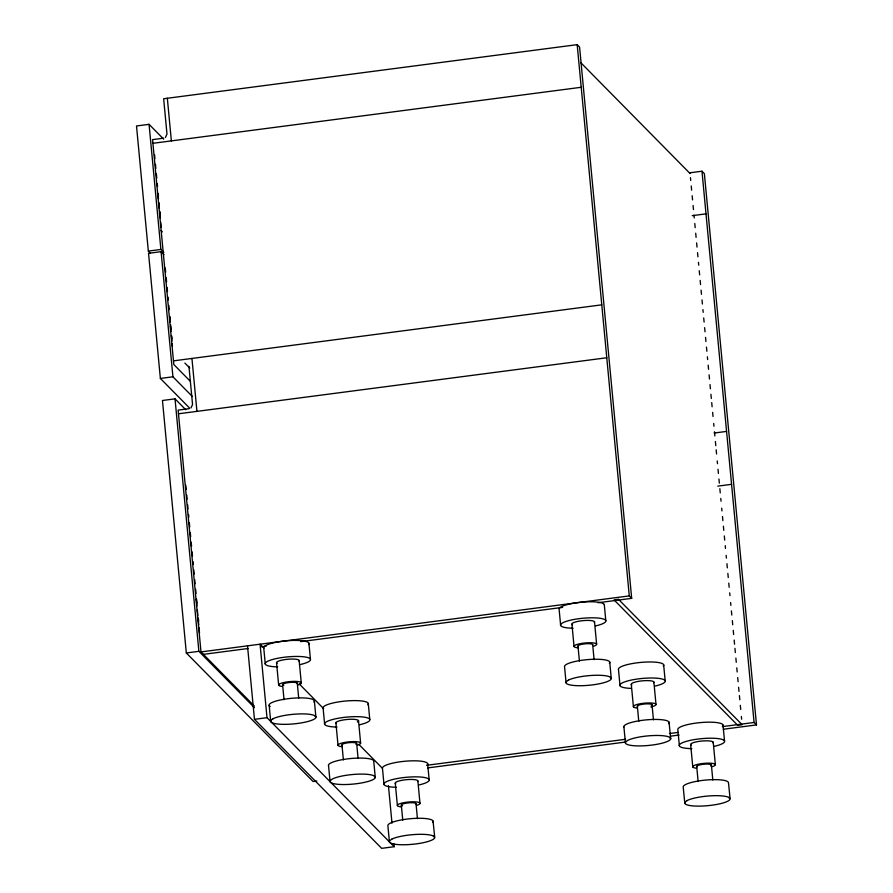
<?xml version="1.0" encoding="UTF-8"?>
<svg xmlns="http://www.w3.org/2000/svg" width="893" height="893" viewBox="0 0 893 893"><rect width="100%" height="100%" fill="white"/><g stroke="black" fill="none" stroke-linecap="round" stroke-linejoin="round"><path stroke-width="1.34" d="M165.439 137.444L166.98 134.017L163.653 98.743L577.179 44.65L579.579 47.083L631.686 598.343L598.109 602.73M191.002 407.922L192.553 404.507L188.936 366.286M330.477 780.348L332.408 778.986A22.716 4.766 -5.4 0 1 354.264 774.376A22.716 4.766 -5.4 0 1 374.089 775.883L375.227 777.01L373.709 760.97M625.859 741.715L627.79 740.353A22.716 4.766 -5.4 0 1 649.646 735.743A22.716 4.766 -5.4 0 1 669.46 737.238L670.61 738.366L669.091 722.337M273.046 718.776L271.115 720.138A22.783 4.778 -5.4 0 0 291.665 724.067A22.783 4.778 -5.4 0 0 315.988 716.789M568.428 680.142L566.497 681.504A22.783 4.778 -5.4 0 0 587.047 685.433A22.783 4.778 -5.4 0 0 611.359 678.155M391.77 839.197L389.839 840.547A22.783 4.778 -5.4 0 0 410.389 844.477A22.783 4.778 -5.4 0 0 434.701 837.199L433.072 821.18M687.152 800.552L685.221 801.914A22.783 4.778 -5.4 0 0 705.771 805.843A22.783 4.778 -5.4 0 0 730.083 798.565L728.454 782.536A22.783 4.778 -5.4 0 0 704.566 780.181A22.783 4.778 -5.4 0 0 683.212 787.18L684.797 803.209M163.698 139.163L149.064 124.328L136.506 125.969L148.338 251.1L150.292 253.087M163.642 138.181L152.558 139.632L173.822 364.534L190.455 381.411M152.904 143.304L581.209 87.28M689.563 172.851L701.976 171.222L704.376 173.666L756.494 724.915L723.33 729.246M148.338 251.1L160.896 249.46L163.821 252.429M164.022 254.639L161.097 251.67L148.551 253.311L160.372 378.442L189.629 408.112M692.209 215.659L706.006 213.851M173.476 360.861L601.77 304.837M160.372 378.442L172.929 376.801L192.43 396.581M185.744 409.731L175.017 398.847L162.459 400.499L186.324 652.973L313.108 781.554L316.87 781.051M189.204 408.659L178.131 410.11L200.992 651.923L254.304 706.006M178.477 413.783L606.771 357.758M714.154 433.038L726.578 431.419M717.771 486.138L731.579 484.33M186.324 652.973L198.882 651.321L254.472 707.702M200.992 651.923L629.286 595.899L631.686 598.343M203.392 654.357L248.165 648.508M260.611 646.878L266.147 646.152M300.729 641.632L562.612 607.374M254.46 719.334L267.007 717.693L394.215 846.709L381.657 848.35L254.46 719.334L247.506 645.84M426.642 765.301L625.591 739.281M669.471 733.544L678.1 732.416M722.314 726.634L754.083 722.47L756.494 724.915M427.669 767.924L625.234 742.083M670.833 736.122L679.115 735.028M610.432 677.34L611.247 678.167L609.729 662.126M669.795 737.551L670.61 738.366M729.157 797.762L729.961 798.576L728.844 797.438M315.062 715.985L315.865 716.8L314.347 700.771M374.424 776.184L375.227 777.01M433.775 836.395L434.59 837.21L433.473 836.082M580.997 62.901L690.055 173.51M611.247 678.167L610.131 677.028A22.716 4.766 -5.4 0 0 590.284 675.532A22.716 4.766 -5.4 0 0 568.361 680.142M161.086 230.55L162.403 231.89M184.896 363.094L189.796 368.05M263.982 648.162L260.064 644.199L267.007 717.693M299.2 683.893L323.668 708.707M358.886 744.427L382.371 768.248M315.865 716.8L314.749 715.673A22.716 4.766 -5.4 0 0 294.902 714.166A22.716 4.766 -5.4 0 0 272.979 718.776M701.976 171.222L754.083 722.47M690.456 177.674L690.713 180.453M691.238 186.012L691.64 190.176M692.164 195.723L692.555 199.898M693.08 205.446L693.47 209.609M693.995 215.168L694.263 217.948M694.787 223.496L695.178 227.659M695.703 233.218L696.093 237.382M696.618 242.941L697.02 247.104M697.545 252.663L697.935 256.827M698.46 262.375L698.728 265.154M699.252 270.713L699.643 274.877M700.168 280.424L700.558 284.599M701.083 290.147L701.474 294.31M702.01 299.869L702.4 304.033M702.925 309.592L703.182 312.36M703.706 317.919L704.108 322.083M704.633 327.642L705.024 331.805M705.548 337.364L705.939 341.528M706.463 347.076L706.865 351.25M707.39 356.798L707.647 359.578M708.171 365.125L708.562 369.3M709.087 374.848L709.489 379.012M710.013 384.57L710.404 388.734M710.928 394.293L711.319 398.457M711.721 402.62L712.112 406.784M712.636 412.343L713.027 416.506M713.686 423.449L713.953 426.229M714.478 431.777L714.869 435.951M715.393 441.499L715.784 445.663M716.175 449.826L716.577 454.001M717.235 460.944L717.492 463.713M718.017 469.271L718.407 473.435M718.932 478.994L719.334 483.158M719.858 488.705L720.249 492.88M720.774 498.428L721.042 501.207M721.689 508.15L721.957 510.93M722.482 516.478L722.872 520.652M723.397 526.2L723.788 530.364M724.312 535.923L724.714 540.086M725.239 545.645L725.496 548.414M726.154 555.357L726.422 558.136M726.947 563.695L727.337 567.859M727.862 573.406L728.253 577.581M728.777 583.129L729.179 587.293M729.704 592.852L729.961 595.631M730.619 602.574L730.876 605.354M731.4 610.901L731.802 615.065M732.327 620.624L732.718 624.787M733.242 630.346L733.633 634.51M734.158 640.058L734.559 644.233M734.95 648.396L735.341 652.56M735.865 658.108L736.267 662.282M736.792 667.83L737.183 671.994M737.707 677.553L738.098 681.716M738.623 687.275L739.013 691.439M739.415 695.602L739.806 699.766M740.33 705.325L740.721 709.489M741.38 716.432L741.648 719.211M723.017 725.071L724.536 741.112M713.239 742.262L715.349 764.598M711.397 765L712.815 780.013M696.719 766.507L698.136 781.52M690.657 744.583L692.767 766.908M679.361 745.744L677.843 729.704A22.783 4.778 -5.4 0 1 699.13 722.716A22.783 4.778 -5.4 0 1 723.084 725.071M663.655 664.872L665.173 680.901M653.877 682.062L655.987 704.387M652.035 704.8L653.453 719.803M577.179 44.65L629.286 595.899M637.356 706.296L638.774 721.31M631.295 684.373L633.405 706.709M618.481 669.504L619.999 685.534M623.917 726.969L625.435 742.998M604.293 604.661L605.811 620.702M594.515 621.852L596.624 644.188M592.673 644.59L594.091 659.603M577.994 646.097L579.412 661.11M571.933 624.174L574.043 646.499M560.637 625.334L559.118 609.294A22.783 4.778 -5.4 0 1 580.405 602.306A22.783 4.778 -5.4 0 1 604.36 604.661M566.073 682.799L564.555 666.758A22.783 4.778 -5.4 0 1 588.822 659.514A22.783 4.778 -5.4 0 1 609.35 663.421M427.635 763.716L429.153 779.745M417.857 780.906L419.978 803.231M416.015 803.633L417.444 818.647M401.337 805.14L402.754 820.154M395.275 783.217L397.385 805.553M388.444 785.684L391.982 823.134M393.947 843.93L394.215 846.709M383.979 784.378L382.472 768.337A22.783 4.778 -5.4 0 1 406.728 761.093A22.783 4.778 -5.4 0 1 427.267 765M389.415 841.842L387.897 825.813A22.783 4.778 -5.4 0 1 412.164 818.557A22.783 4.778 -5.4 0 1 432.692 822.464M368.273 703.505L369.791 719.535M358.506 720.696L360.616 743.032M356.664 743.434L358.082 758.436M341.974 744.941L343.392 759.943M335.913 723.017L338.023 745.342M323.11 708.138L324.628 724.167M328.535 765.602L330.053 781.632M308.922 643.306L310.429 659.335M299.144 660.496L301.254 682.821M297.302 683.223L298.72 698.237M282.612 684.73L284.041 699.744M276.551 662.807L278.661 685.132M265.266 663.968L263.748 647.927A22.783 4.778 -5.4 0 1 288.015 640.683A22.783 4.778 -5.4 0 1 308.543 644.59M269.173 705.392L270.691 721.432M167.337 98.252L171.367 140.893M191.939 358.45L196.94 411.372M154.545 154.578L154.936 158.742M155.46 164.29L155.851 168.453M156.375 174.001L156.777 178.153M157.302 183.701L157.559 186.481M158.217 193.413L158.474 196.181M159.133 203.124L159.389 205.892M159.914 211.44L160.316 215.604M165.272 268.023L165.663 272.186M166.187 277.734L166.578 281.887M167.103 287.434L167.493 291.598M168.018 297.146L168.286 299.914M168.81 305.462L169.201 309.625M169.86 316.557L170.117 319.337M170.641 324.885L171.032 329.037M171.69 335.969L171.947 338.748M185.811 485.334L186.202 489.498M186.726 495.035L187.117 499.198M187.642 504.746L188.032 508.91M188.557 514.457L188.825 517.226M189.349 522.773L189.74 526.937M190.265 532.485L190.656 536.648M191.18 542.196L191.582 546.349M192.107 551.896L192.497 556.06M193.022 561.608L193.279 564.376M193.803 569.924L194.194 574.087M194.719 579.635L195.12 583.799M195.645 589.347L196.036 593.499M196.56 599.047L196.951 603.21M198.391 618.469L198.659 621.238M157.972 193.502L158.485 198.927M158.865 203.001L159.378 208.426M159.758 212.501L160.271 217.925M160.662 222L161.175 227.425M169.592 316.524L170.105 321.96M170.496 326.023L171.009 331.448M171.389 335.522L171.903 340.947M172.159 343.671L172.416 346.384M196.304 599.103L196.951 605.889M197.331 609.964L197.844 615.389M198.101 618.101L198.748 624.888M199.005 627.6L199.519 633.025M149.064 124.328L160.896 249.46M161.097 251.67L172.929 376.801M175.017 398.847L198.882 651.321M637.702 706.676A7.401 1.552 -5.4 0 1 645.237 703.941A7.401 1.552 -5.4 0 1 651.276 705.66M637.178 708.026A11.397 2.389 -5.4 0 1 636.899 704.51A11.397 2.389 -5.4 0 1 653.598 703.26A11.397 2.389 -5.4 0 1 650.908 706.988M631.82 684.942A11.397 2.389 -5.4 0 1 641.933 680.879A11.397 2.389 -5.4 0 1 653.687 682.71M631.161 688.391A22.783 4.778 -5.4 0 1 624.977 681.783A22.783 4.778 -5.4 0 1 659.425 678.479A22.783 4.778 -5.4 0 1 655.015 686.103M618.425 669.504A22.783 4.778 -5.4 0 1 642.748 662.249A22.783 4.778 -5.4 0 1 663.276 666.156M670.721 738.355A22.783 4.778 -5.4 0 1 646.409 745.633A22.783 4.778 -5.4 0 1 625.893 741.703M623.85 726.969A22.783 4.778 -5.4 0 1 648.184 719.713A22.783 4.778 -5.4 0 1 668.712 723.62M342.32 745.309A7.401 1.552 -5.4 0 1 349.866 742.585A7.401 1.552 -5.4 0 1 355.894 744.293M341.807 746.66A11.397 2.389 -5.4 0 1 340.836 743.356A11.397 2.389 -5.4 0 1 356.865 741.715A11.397 2.389 -5.4 0 1 357.769 745.019M336.449 723.587A11.397 2.389 -5.4 0 1 348.047 719.39A11.397 2.389 -5.4 0 1 357.334 722.024M337.085 727.058A22.783 4.778 -5.4 0 1 328.992 720.64A22.783 4.778 -5.4 0 1 363.719 717.079A22.783 4.778 -5.4 0 1 359.633 724.748M323.043 708.138A22.783 4.778 -5.4 0 1 347.366 700.882A22.783 4.778 -5.4 0 1 367.905 704.789M375.339 776.999A22.783 4.778 -5.4 0 1 351.027 784.266A22.783 4.778 -5.4 0 1 330.51 780.348M328.479 765.614A22.783 4.778 -5.4 0 1 349.822 758.615A22.783 4.778 -5.4 0 1 373.776 760.97M697.065 766.875A7.401 1.552 -5.4 0 1 704.599 764.151A7.401 1.552 -5.4 0 1 710.638 765.859M696.54 768.226A11.397 2.389 -5.4 0 1 695.58 764.933A11.397 2.389 -5.4 0 1 711.609 763.281A11.397 2.389 -5.4 0 1 712.514 766.585M691.182 745.153A11.397 2.389 -5.4 0 1 701.295 741.09A11.397 2.389 -5.4 0 1 713.049 742.909M691.818 748.635A22.783 4.778 -5.4 0 1 683.737 742.206A22.783 4.778 -5.4 0 1 718.452 738.645A22.783 4.778 -5.4 0 1 714.378 746.314M687.085 800.552A22.716 4.766 -5.4 0 1 709.009 795.942A22.716 4.766 -5.4 0 1 728.822 797.449M578.34 646.465A7.401 1.552 -5.4 0 1 584.915 643.831A7.401 1.552 -5.4 0 1 592.55 645.014M577.816 647.816A11.397 2.389 -5.4 0 1 576.856 644.523A11.397 2.389 -5.4 0 1 592.885 642.871A11.397 2.389 -5.4 0 1 593.789 646.175M572.458 624.743A11.397 2.389 -5.4 0 1 582.571 620.68A11.397 2.389 -5.4 0 1 594.325 622.499M573.105 628.225A22.783 4.778 -5.4 0 1 565.012 621.796A22.783 4.778 -5.4 0 1 599.728 618.235A22.783 4.778 -5.4 0 1 595.653 625.904M283.807 685.4A7.401 1.552 -5.4 0 1 288.573 682.576A7.401 1.552 -5.4 0 1 297.179 683.647M282.445 686.449A11.397 2.389 -5.4 0 1 281.474 683.156A11.397 2.389 -5.4 0 1 297.503 681.504A11.397 2.389 -5.4 0 1 298.407 684.819M277.087 663.376A11.397 2.389 -5.4 0 1 287.2 659.313A11.397 2.389 -5.4 0 1 298.954 661.133M277.723 666.859A22.783 4.778 -5.4 0 1 269.63 660.44A22.783 4.778 -5.4 0 1 304.357 656.868A22.783 4.778 -5.4 0 1 300.271 664.537M270.233 706.542A22.783 4.778 -5.4 0 1 290.459 698.415A22.783 4.778 -5.4 0 1 313.968 702.054M402.531 805.81A7.401 1.552 -5.4 0 1 407.297 802.986A7.401 1.552 -5.4 0 1 415.892 804.057M401.158 806.87A11.397 2.389 -5.4 0 1 400.198 803.566A11.397 2.389 -5.4 0 1 416.227 801.914A11.397 2.389 -5.4 0 1 417.131 805.229M395.8 783.786A11.397 2.389 -5.4 0 1 405.913 779.723A11.397 2.389 -5.4 0 1 417.678 781.542M396.447 787.269A22.783 4.778 -5.4 0 1 388.355 780.85A22.783 4.778 -5.4 0 1 423.081 777.278A22.783 4.778 -5.4 0 1 418.996 784.947M391.703 839.186A22.716 4.766 -5.4 0 1 413.626 834.587A22.716 4.766 -5.4 0 1 433.44 836.082M618.503 599.337L614.071 599.917L737.741 725.339L742.172 724.759L618.503 599.337"/></g></svg>
